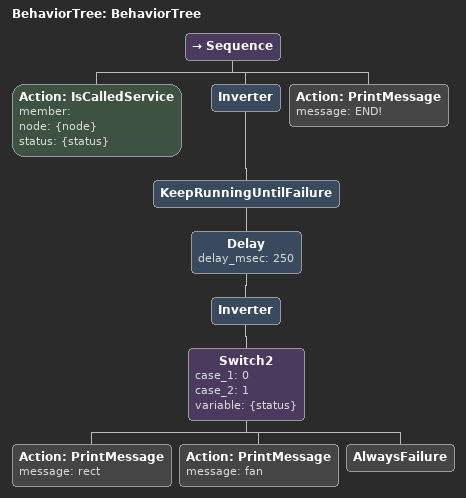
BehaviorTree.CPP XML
<?xml version="1.0"?>
<root main_tree_to_execute="BehaviorTree">
    <BehaviorTree ID="BehaviorTree">
        <Sequence>
            <Action ID="IsCalledService" member="" node="{node}" status="{status}"/>
            <Inverter>
                <KeepRunningUntilFailure>
                    <Delay delay_msec="250">
                        <Inverter>
                            <Switch2 case_1="0" case_2="1" variable="{status}">
                                <Action ID="PrintMessage" message="rect"/>
                                <Action ID="PrintMessage" message="fan"/>
                                <AlwaysFailure/>
                            </Switch2>
                        </Inverter>
                    </Delay>
                </KeepRunningUntilFailure>
            </Inverter>
            <Action ID="PrintMessage" message="END!"/>
        </Sequence>
    </BehaviorTree>
</root>
